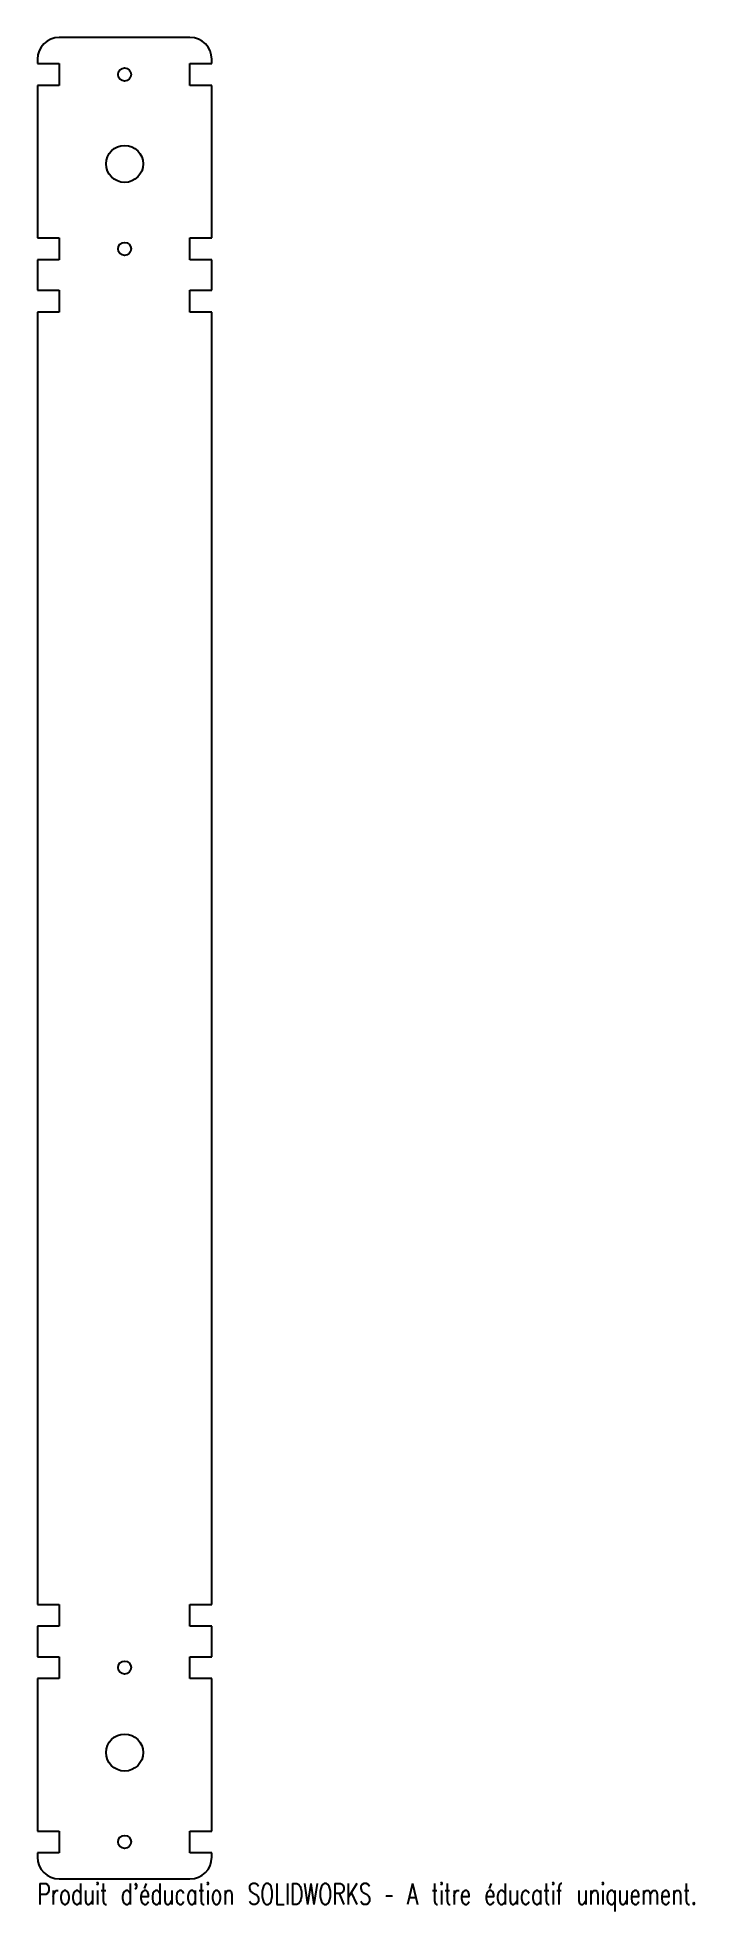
# Model space of a CAD drawing. Header units: millimetres. Extents: x -20 to 131, y -7 to 422.
import ezdxf

# ---------------------------------------------------------------- set-up
doc = ezdxf.new("R2010")
doc.units = ezdxf.units.MM
doc.styles.add('SLDTEXTSTYLE0', font='TXT', dxfattribs={"width": 0.7, "bigfont": 'bigfont'})

msp = doc.modelspace()

# ---------------------------------------------------------------- linework, layer by layer
at = {"color": 7, "linetype": 'Continuous', "lineweight": 25}
for p, q in [((15, 422.45), (-15, 422.45)), ((-20, 417.45), (-20, 416.45)), ((20, 416.45), (20, 417.45)), ((-20, 416.45), (-15, 416.45)), ((-15, 416.45), (-15, 411.45)), ((15, 411.45), (15, 416.45)), ((15, 416.45), (20, 416.45)), ((-15, 411.45), (-20, 411.45)), ((-20, 411.45), (-20, 376.45)), ((20, 411.45), (15, 411.45)), ((20, 376.45), (20, 411.45)), ((-20, 376.45), (-15, 376.45)), ((-15, 376.45), (-15, 371.45)), ((15, 371.45), (15, 376.45)), ((15, 376.45), (20, 376.45)), ((-15, 371.45), (-20, 371.45)), ((-20, 371.45), (-20, 364.45)), ((20, 371.45), (15, 371.45)), ((20, 364.45), (20, 371.45)), ((-20, 364.45), (-15, 364.45)), ((-15, 364.45), (-15, 359.45)), ((15, 359.45), (15, 364.45)), ((15, 364.45), (20, 364.45)), ((-15, 359.45), (-20, 359.45)), ((-20, 359.45), (-20, 63)), ((20, 359.45), (15, 359.45)), ((20, 63), (20, 359.45)), ((-20, 63), (-15, 63)), ((-15, 63), (-15, 58)), ((15, 58), (15, 63)), ((15, 63), (20, 63)), ((-15, 58), (-20, 58)), ((-20, 58), (-20, 51)), ((20, 58), (15, 58)), ((20, 51), (20, 58)), ((-20, 51), (-15, 51)), ((-15, 51), (-15, 46)), ((15, 46), (15, 51)), ((15, 51), (20, 51)), ((-15, 46), (-20, 46)), ((-20, 46), (-20, 11)), ((20, 46), (15, 46)), ((20, 11), (20, 46)), ((-20, 11), (-15, 11)), ((-15, 11), (-15, 6)), ((15, 6), (15, 11)), ((15, 11), (20, 11)), ((-15, 6), (-20, 6)), ((-20, 6), (-20, 5)), ((20, 6), (15, 6)), ((20, 5), (20, 6)), ((-15, 0), (15, 0))]:
    msp.add_line(p, q, dxfattribs=at)
for centre, radius in [((0, 413.95), 1.5), ((0, 393.45), 4.25), ((0, 373.95), 1.5), ((0, 48.5), 1.5), ((0, 29), 4.25), ((0, 8.5), 1.5)]:
    msp.add_circle(centre, radius, dxfattribs=at)
for centre, start, end in [((-15, 417.45), 90, 180), ((15, 417.45), 0, 90), ((-15, 5), 180, 270), ((15, 5), 270, 0)]:
    msp.add_arc(centre, 5, start, end, dxfattribs=at)

# ---------------------------------------------------------------- texts
at = {"color": 7, "linetype": 'Continuous', "insert": (-20, -1.02), "char_height": 4.8336, "attachment_point": 1, "style": 'SLDTEXTSTYLE0'}
msp.add_mtext("Produit d'éducation SOLIDWORKS – A titre éducatif uniquement.", dxfattribs=at)

doc.saveas('drawing.dxf')
